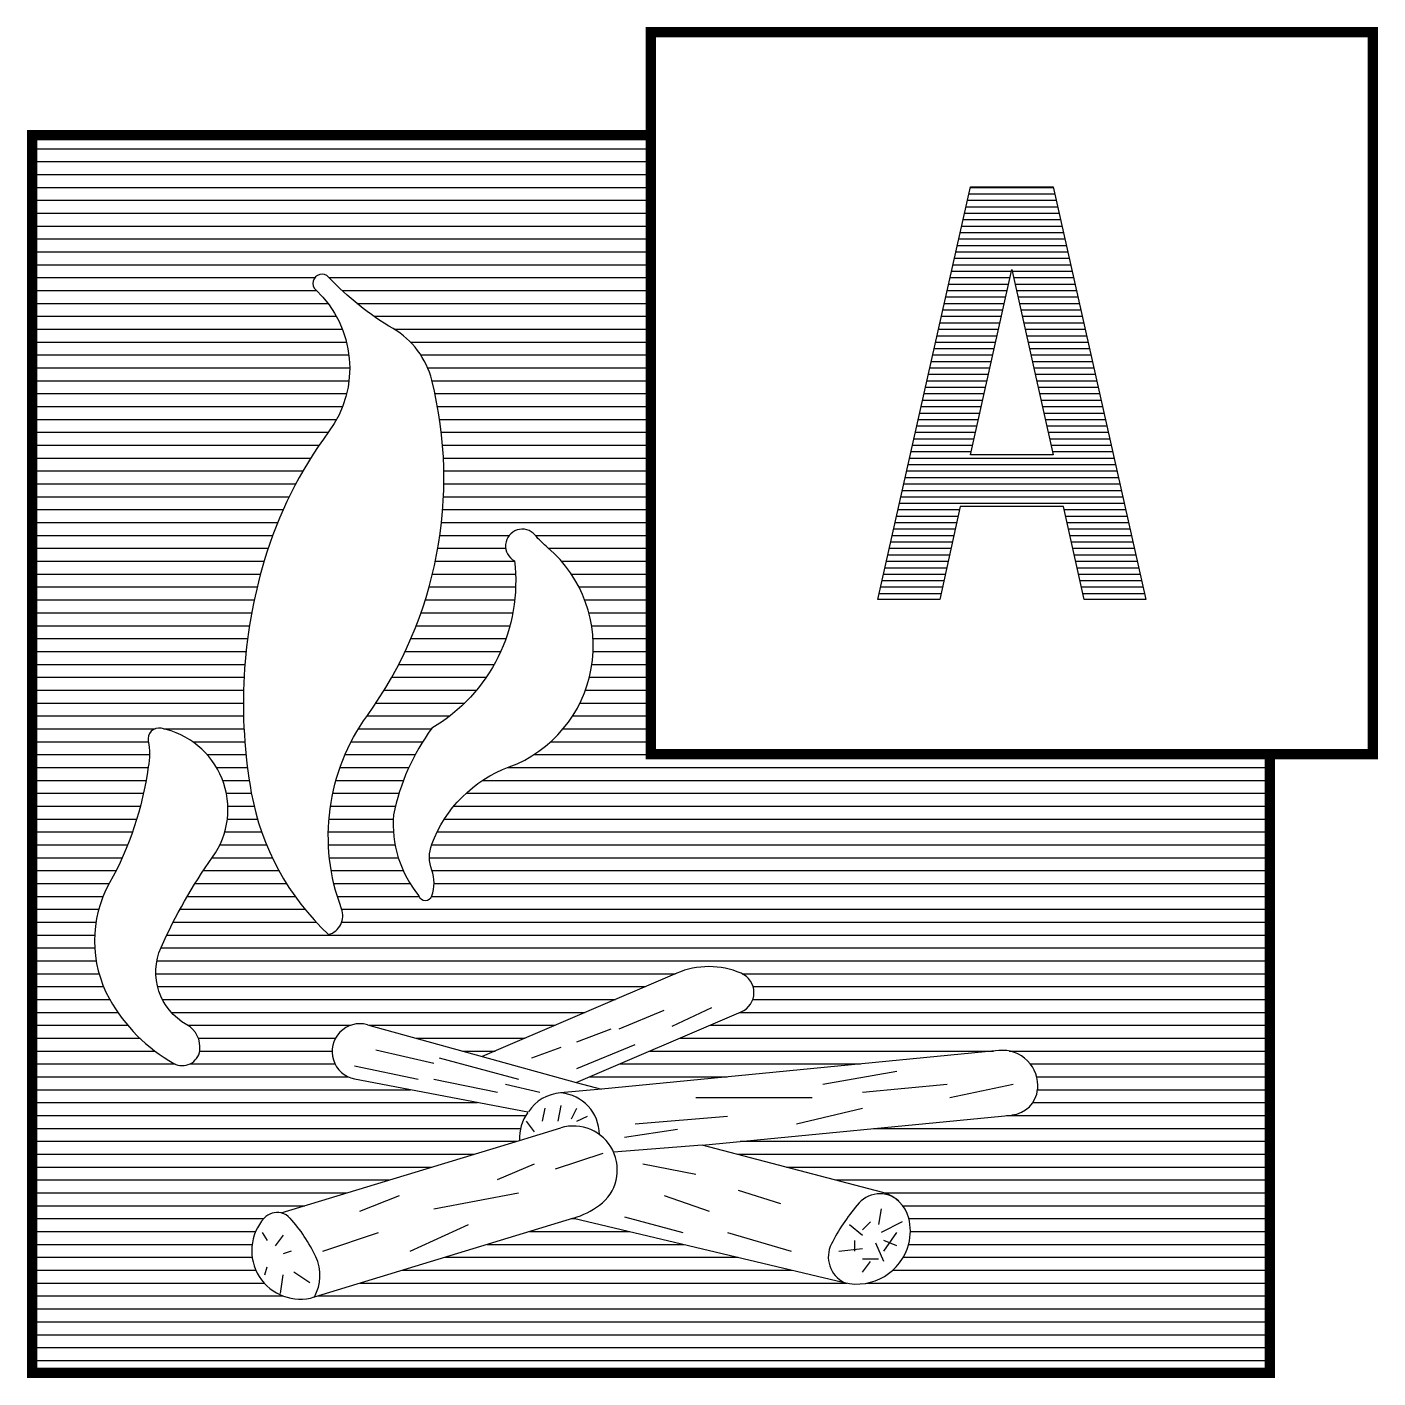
# Model space of a CAD drawing. Header units: millimetres. Extents: x -3 to 2253, y -3 to 1300.
# Drawn here: x 898.95 to 912.05, y 198.95 to 212.06 of the extents above; entities that cross this region are included whole.
import ezdxf

# ---------------------------------------------------------------- set-up
doc = ezdxf.new("R2010")
doc.units = ezdxf.units.MM
doc.layers.add('ROOD', color=1, linetype='Continuous')
doc.layers.add('VEILIG', color=7, linetype='Continuous')

# ---------------------------------------------------------------- blocks, each defined once
blk = doc.blocks.new('*X203')
at = {"color": 0}
for p, q in [((23.099, 95.5), (23.901, 95.5)), ((23.071, 95.375), (23.929, 95.375)), ((23.085, 95.438), (23.915, 95.438)), ((23.043, 95.25), (23.957, 95.25)), ((23.057, 95.312), (23.943, 95.312)), ((23.015, 95.125), (23.985, 95.125)), ((23.029, 95.188), (23.971, 95.188)), ((22.986, 95), (24.014, 95)), ((23, 95.062), (24, 95.062)), ((22.958, 94.875), (24.042, 94.875)), ((22.972, 94.938), (24.028, 94.938)), ((22.93, 94.75), (24.07, 94.75)), ((22.944, 94.812), (24.056, 94.812)), ((22.902, 94.625), (23.482, 94.625)), ((22.916, 94.688), (23.496, 94.688)), ((23.504, 94.688), (24.084, 94.688)), ((23.518, 94.625), (24.098, 94.625)), ((22.874, 94.5), (23.454, 94.5)), ((22.888, 94.562), (23.468, 94.562)), ((23.532, 94.562), (24.112, 94.562)), ((23.546, 94.5), (24.126, 94.5)), ((22.846, 94.375), (23.427, 94.375)), ((22.86, 94.438), (23.441, 94.438)), ((23.559, 94.438), (24.14, 94.438)), ((23.573, 94.375), (24.154, 94.375)), ((22.818, 94.25), (23.399, 94.25)), ((22.832, 94.312), (23.413, 94.312)), ((23.587, 94.312), (24.168, 94.312)), ((23.601, 94.25), (24.182, 94.25)), ((22.775, 94.062), (23.357, 94.062)), ((22.79, 94.125), (23.371, 94.125)), ((22.804, 94.188), (23.385, 94.188)), ((23.615, 94.188), (24.196, 94.188)), ((23.629, 94.125), (24.21, 94.125)), ((23.643, 94.062), (24.225, 94.062)), ((22.747, 93.938), (23.329, 93.938)), ((22.761, 94), (23.343, 94)), ((23.657, 94), (24.239, 94)), ((23.671, 93.938), (24.253, 93.938)), ((22.719, 93.812), (23.302, 93.812)), ((22.733, 93.875), (23.316, 93.875)), ((23.684, 93.875), (24.267, 93.875)), ((23.698, 93.812), (24.281, 93.812)), ((22.691, 93.688), (23.274, 93.688)), ((22.705, 93.75), (23.288, 93.75)), ((23.712, 93.75), (24.295, 93.75)), ((23.726, 93.688), (24.309, 93.688)), ((22.663, 93.562), (23.246, 93.562)), ((22.677, 93.625), (23.26, 93.625)), ((23.74, 93.625), (24.323, 93.625)), ((23.754, 93.562), (24.337, 93.562)), ((22.635, 93.438), (23.218, 93.438)), ((22.649, 93.5), (23.232, 93.5)), ((23.768, 93.5), (24.351, 93.5)), ((23.782, 93.438), (24.365, 93.438)), ((22.607, 93.312), (23.191, 93.312)), ((22.621, 93.375), (23.204, 93.375)), ((23.796, 93.375), (24.379, 93.375)), ((23.809, 93.312), (24.393, 93.312)), ((22.579, 93.188), (23.163, 93.188)), ((22.593, 93.25), (23.177, 93.25)), ((23.823, 93.25), (24.407, 93.25)), ((23.837, 93.188), (24.421, 93.188)), ((22.55, 93.062), (23.135, 93.062)), ((22.564, 93.125), (23.149, 93.125)), ((23.851, 93.125), (24.436, 93.125)), ((23.865, 93.062), (24.45, 93.062)), ((22.522, 92.938), (23.107, 92.938)), ((22.536, 93), (23.121, 93)), ((23.879, 93), (24.464, 93)), ((23.893, 92.938), (24.478, 92.938)), ((22.48, 92.75), (24.52, 92.75)), ((22.494, 92.812), (24.506, 92.812)), ((22.508, 92.875), (24.492, 92.875)), ((22.452, 92.625), (24.548, 92.625)), ((22.466, 92.688), (24.534, 92.688)), ((22.424, 92.5), (24.576, 92.5)), ((22.438, 92.562), (24.562, 92.562)), ((22.396, 92.375), (22.993, 92.375)), ((22.41, 92.438), (24.59, 92.438)), ((24.007, 92.375), (24.604, 92.375)), ((22.368, 92.25), (22.966, 92.25)), ((22.382, 92.312), (22.979, 92.312)), ((24.021, 92.312), (24.618, 92.312)), ((24.034, 92.25), (24.632, 92.25)), ((22.339, 92.125), (22.938, 92.125)), ((22.354, 92.188), (22.952, 92.188)), ((24.048, 92.188), (24.646, 92.188)), ((24.062, 92.125), (24.661, 92.125)), ((22.311, 92), (22.91, 92)), ((22.325, 92.062), (22.924, 92.062)), ((24.076, 92.062), (24.675, 92.062)), ((24.09, 92), (24.689, 92)), ((22.283, 91.875), (22.882, 91.875)), ((22.297, 91.938), (22.896, 91.938)), ((24.104, 91.938), (24.703, 91.938)), ((24.118, 91.875), (24.717, 91.875)), ((22.255, 91.75), (22.854, 91.75)), ((22.269, 91.812), (22.868, 91.812)), ((24.132, 91.812), (24.731, 91.812)), ((24.146, 91.75), (24.745, 91.75)), ((22.227, 91.625), (22.827, 91.625)), ((22.241, 91.688), (22.841, 91.688)), ((24.159, 91.688), (24.759, 91.688)), ((24.173, 91.625), (24.773, 91.625)), ((22.213, 91.562), (22.813, 91.562)), ((24.187, 91.562), (24.787, 91.562))]:
    blk.add_line(p, q, dxfattribs=at)
blk = doc.blocks.new('*X202')
at = {"color": 0}
for p, q in [((14, 96), (20, 96)), ((14, 95.875), (20, 95.875)), ((14, 95.75), (20, 95.75)), ((14, 95.625), (20, 95.625)), ((14, 95.5), (20, 95.5)), ((14, 95.375), (20, 95.375)), ((14, 95.25), (20, 95.25)), ((14, 95.125), (20, 95.125)), ((14, 95), (20, 95)), ((14, 94.875), (20, 94.875)), ((14, 94.75), (20, 94.75)), ((14, 94.625), (16.741, 94.625)), ((16.88, 94.625), (20, 94.625)), ((14, 94.5), (16.755, 94.5)), ((17.005, 94.5), (20, 94.5)), ((14, 94.375), (16.868, 94.375)), ((17.147, 94.375), (20, 94.375)), ((14, 94.25), (16.949, 94.25)), ((17.313, 94.25), (20, 94.25)), ((14, 94.125), (17.008, 94.125)), ((17.508, 94.125), (20, 94.125)), ((14, 94), (17.048, 94)), ((17.667, 94), (20, 94)), ((14, 93.875), (17.071, 93.875)), ((17.768, 93.875), (20, 93.875)), ((14, 93.75), (17.079, 93.75)), ((17.835, 93.75), (20, 93.75)), ((14, 93.625), (17.072, 93.625)), ((17.876, 93.625), (20, 93.625)), ((14, 93.5), (17.049, 93.5)), ((17.905, 93.5), (20, 93.5)), ((14, 93.375), (17.01, 93.375)), ((17.93, 93.375), (20, 93.375)), ((14, 93.25), (16.952, 93.25)), ((17.951, 93.25), (20, 93.25)), ((14, 93.125), (16.871, 93.125)), ((17.967, 93.125), (20, 93.125)), ((14, 93), (16.782, 93)), ((17.979, 93), (20, 93)), ((14, 92.875), (16.7, 92.875)), ((14, 92.75), (16.625, 92.75)), ((17.988, 92.875), (20, 92.875)), ((17.992, 92.75), (20, 92.75)), ((14, 92.625), (16.555, 92.625)), ((17.992, 92.625), (20, 92.625)), ((14, 92.5), (16.492, 92.5)), ((17.989, 92.5), (20, 92.5)), ((14, 92.375), (16.433, 92.375)), ((17.981, 92.375), (20, 92.375)), ((14, 92.25), (16.38, 92.25)), ((17.969, 92.25), (20, 92.25)), ((14, 92.125), (16.331, 92.125)), ((17.954, 92.125), (18.626, 92.125)), ((18.879, 92.125), (20, 92.125)), ((14, 92), (16.288, 92)), ((17.934, 92), (18.592, 92)), ((19.006, 92), (20, 92)), ((14, 91.875), (16.249, 91.875)), ((17.91, 91.875), (18.677, 91.875)), ((19.132, 91.875), (20, 91.875)), ((14, 91.75), (16.213, 91.75)), ((17.882, 91.75), (18.687, 91.75)), ((19.228, 91.75), (20, 91.75)), ((14, 91.625), (16.182, 91.625)), ((17.849, 91.625), (18.688, 91.625)), ((19.302, 91.625), (20, 91.625)), ((14, 91.5), (16.154, 91.5)), ((17.812, 91.5), (18.679, 91.5)), ((19.358, 91.5), (20, 91.5)), ((14, 91.375), (16.129, 91.375)), ((17.77, 91.375), (18.661, 91.375)), ((19.398, 91.375), (20, 91.375)), ((14, 91.25), (16.108, 91.25)), ((17.724, 91.25), (18.632, 91.25)), ((19.425, 91.25), (20, 91.25)), ((14, 91.125), (16.09, 91.125)), ((17.673, 91.125), (18.594, 91.125)), ((19.439, 91.125), (20, 91.125)), ((14, 91), (16.075, 91)), ((17.616, 91), (18.543, 91)), ((19.44, 91), (20, 91)), ((14, 90.875), (16.063, 90.875)), ((17.554, 90.875), (18.481, 90.875)), ((19.428, 90.875), (20, 90.875)), ((14, 90.75), (16.055, 90.75)), ((17.487, 90.75), (18.403, 90.75)), ((19.404, 90.75), (20, 90.75)), ((14, 90.625), (16.05, 90.625)), ((17.413, 90.625), (18.31, 90.625)), ((19.365, 90.625), (20, 90.625)), ((14, 90.5), (16.048, 90.5)), ((17.333, 90.5), (18.195, 90.5)), ((19.312, 90.5), (20, 90.5)), ((14, 90.375), (16.05, 90.375)), ((17.246, 90.375), (18.052, 90.375)), ((19.241, 90.375), (20, 90.375)), ((14, 90.25), (15.192, 90.25)), ((15.274, 90.25), (16.054, 90.25)), ((17.164, 90.25), (17.871, 90.25)), ((19.149, 90.25), (20, 90.25)), ((14, 90.125), (15.126, 90.125)), ((14, 90), (15.137, 90)), ((15.557, 90.125), (16.062, 90.125)), ((15.697, 90), (16.073, 90)), ((17.034, 90), (17.714, 90)), ((17.093, 90.125), (17.787, 90.125)), ((18.866, 90), (26, 90)), ((19.029, 90.125), (20, 90.125)), ((14, 89.875), (15.124, 89.875)), ((15.788, 89.875), (16.087, 89.875)), ((16.985, 89.875), (17.653, 89.875)), ((18.612, 89.875), (26, 89.875)), ((14, 89.75), (15.104, 89.75)), ((15.847, 89.75), (16.105, 89.75)), ((16.946, 89.75), (17.601, 89.75)), ((18.368, 89.75), (26, 89.75)), ((14, 89.625), (15.079, 89.625)), ((15.883, 89.625), (16.126, 89.625)), ((16.915, 89.625), (17.558, 89.625)), ((18.208, 89.625), (26, 89.625)), ((14, 89.5), (15.049, 89.5)), ((15.898, 89.5), (16.152, 89.5)), ((16.893, 89.5), (17.523, 89.5)), ((18.089, 89.5), (26, 89.5)), ((14, 89.375), (15.014, 89.375)), ((15.893, 89.375), (16.185, 89.375)), ((16.878, 89.375), (17.501, 89.375)), ((17.997, 89.375), (26, 89.375)), ((14, 89.25), (14.973, 89.25)), ((15.868, 89.25), (16.225, 89.25)), ((16.872, 89.25), (17.503, 89.25)), ((17.927, 89.25), (26, 89.25)), ((14, 89.125), (14.926, 89.125)), ((15.82, 89.125), (16.272, 89.125)), ((16.873, 89.125), (17.519, 89.125)), ((17.873, 89.125), (26, 89.125)), ((14, 89), (14.873, 89)), ((15.746, 89), (16.328, 89)), ((16.883, 89), (17.55, 89)), ((17.853, 89), (26, 89)), ((14, 88.875), (14.813, 88.875)), ((15.661, 88.875), (16.392, 88.875)), ((16.9, 88.875), (17.598, 88.875)), ((17.877, 88.875), (26, 88.875)), ((14, 88.75), (14.747, 88.75)), ((15.58, 88.75), (16.466, 88.75)), ((16.925, 88.75), (17.664, 88.75)), ((17.897, 88.75), (26, 88.75)), ((14, 88.625), (14.688, 88.625)), ((15.504, 88.625), (16.55, 88.625)), ((16.959, 88.625), (17.752, 88.625)), ((17.873, 88.625), (26, 88.625)), ((14, 88.5), (14.646, 88.5)), ((15.434, 88.5), (16.645, 88.5)), ((17.002, 88.5), (26, 88.5)), ((14, 88.375), (14.619, 88.375)), ((15.367, 88.375), (16.755, 88.375)), ((17.002, 88.375), (26, 88.375)), ((14, 88.25), (14.606, 88.25)), ((15.305, 88.25), (26, 88.25)), ((14, 88.125), (14.606, 88.125)), ((15.248, 88.125), (26, 88.125)), ((14, 88), (14.62, 88)), ((15.209, 88), (26, 88)), ((14, 87.875), (14.649, 87.875)), ((15.199, 87.875), (20.238, 87.875)), ((20.886, 87.875), (26, 87.875)), ((14, 87.75), (14.692, 87.75)), ((15.216, 87.75), (19.947, 87.75)), ((20.99, 87.75), (26, 87.75)), ((14, 87.625), (14.753, 87.625)), ((15.263, 87.625), (19.655, 87.625)), ((20.987, 87.625), (26, 87.625)), ((14, 87.5), (14.831, 87.5)), ((15.349, 87.5), (19.363, 87.5)), ((20.863, 87.5), (26, 87.5)), ((14, 87.375), (14.926, 87.375)), ((14, 87.25), (15.043, 87.25)), ((15.509, 87.375), (17.09, 87.375)), ((15.612, 87.25), (16.941, 87.25)), ((17.268, 87.375), (19.072, 87.375)), ((17.72, 87.25), (18.78, 87.25)), ((20.28, 87.25), (26, 87.25)), ((20.572, 87.375), (26, 87.375)), ((14, 87.125), (15.19, 87.125)), ((15.624, 87.125), (16.908, 87.125)), ((18.172, 87.125), (18.488, 87.125)), ((19.988, 87.125), (23.323, 87.125)), ((23.475, 87.125), (26, 87.125)), ((14, 87), (15.385, 87)), ((15.53, 87), (16.936, 87)), ((19.697, 87), (22.032, 87)), ((23.678, 87), (26, 87)), ((14, 86.875), (17.063, 86.875)), ((19.405, 86.875), (20.74, 86.875)), ((23.74, 86.875), (26, 86.875)), ((14, 86.75), (17.669, 86.75)), ((23.749, 86.75), (26, 86.75)), ((14, 86.625), (18.319, 86.625)), ((23.703, 86.625), (26, 86.625)), ((14, 86.5), (18.786, 86.5)), ((23.448, 86.5), (26, 86.5)), ((14, 86.375), (18.737, 86.375)), ((22.157, 86.375), (26, 86.375)), ((14, 86.25), (18.698, 86.25)), ((20.865, 86.25), (26, 86.25)), ((14, 86.125), (18.287, 86.125)), ((20.838, 86.125), (26, 86.125)), ((14, 86), (17.876, 86)), ((21.315, 86), (26, 86)), ((14, 85.875), (17.466, 85.875)), ((21.792, 85.875), (26, 85.875)), ((14, 85.75), (17.055, 85.75)), ((22.267, 85.75), (26, 85.75)), ((14, 85.625), (16.644, 85.625)), ((22.442, 85.625), (26, 85.625)), ((14, 85.5), (16.246, 85.5)), ((19.234, 85.5), (19.271, 85.5)), ((22.501, 85.5), (26, 85.5)), ((14, 85.375), (16.167, 85.375)), ((18.823, 85.375), (19.796, 85.375)), ((22.516, 85.375), (26, 85.375)), ((14, 85.25), (16.133, 85.25)), ((18.412, 85.25), (20.321, 85.25)), ((22.499, 85.25), (26, 85.25)), ((14, 85.125), (16.133, 85.125)), ((18.001, 85.125), (20.846, 85.125)), ((22.446, 85.125), (26, 85.125)), ((14, 85), (16.169, 85)), ((17.591, 85), (21.371, 85)), ((22.345, 85), (26, 85)), ((14, 84.875), (16.25, 84.875)), ((17.18, 84.875), (21.898, 84.875)), ((22.093, 84.875), (26, 84.875)), ((14, 84.75), (16.432, 84.75)), ((16.769, 84.75), (26, 84.75)), ((14, 84.625), (26, 84.625)), ((14, 84.5), (26, 84.5)), ((14, 84.375), (26, 84.375)), ((14, 84.25), (26, 84.25)), ((14, 84.125), (26, 84.125))]:
    blk.add_line(p, q, dxfattribs=at)
blk = doc.blocks.new('0514')
at = {"layer": 'VEILIG'}
for p, q in [((0.25, -2.12), (-1.636, -2.928)), ((-0.308, -2.658), (0.128, -2.478)), ((0.205, -2.632), (0.59, -2.453)), ((-0.724, -3.18), (0.875, -2.495)), ((-2.75, -2.62), (-1.636, -2.928)), ((-0.718, -2.786), (-0.385, -2.658)), ((-2.668, -2.863), (-2.104, -2.992)), ((-1.154, -2.94), (-0.872, -2.838)), ((-0.718, -3.043), (-0.154, -2.812)), ((3.375, -2.87), (-0.478, -3.243)), ((-2.052, -2.94), (-1.283, -3.146)), ((-1.636, -2.928), (-0.724, -3.18)), ((-2.873, -3.017), (-2.257, -3.146)), ((1.667, -3.197), (2.385, -3.069)), ((-1.194, -3.469), (-2.873, -3.146)), ((-2.104, -3.146), (-1.488, -3.274)), ((-1.411, -3.197), (-1.078, -3.274)), ((-0.478, -3.243), (-0.876, -3.281)), ((-0.724, -3.18), (-0.478, -3.243)), ((2.052, -3.274), (2.873, -3.197)), ((2.898, -3.325), (3.514, -3.197)), ((-0.898, -3.556), (-0.872, -3.402)), ((0.436, -3.325), (1.565, -3.325)), ((-1.052, -3.556), (-1.026, -3.428)), ((-0.77, -3.531), (-0.718, -3.428)), ((-0.718, -3.556), (-0.616, -3.505)), ((-0.154, -3.582), (0.744, -3.505)), ((0.497, -3.786), (3.5, -3.495)), ((1.411, -3.582), (2.052, -3.428)), ((-1.274, -3.741), (-0.875, -3.62)), ((-1.129, -3.659), (-1.206, -3.556)), ((-0.257, -3.71), (0.256, -3.633)), ((-3.584, -4.445), (-1.274, -3.741)), ((0.497, -3.786), (-0.362, -3.855)), ((2.25, -4.245), (0.497, -3.786)), ((-0.924, -4.018), (-0.462, -3.864)), ((-1.488, -4.121), (-1.129, -3.967)), ((-0.077, -3.967), (0.436, -4.07)), ((-2.822, -4.429), (-2.437, -4.275)), ((-2.104, -4.404), (-1.283, -4.25)), ((0.128, -4.275), (0.564, -4.429)), ((0.846, -4.224), (1.257, -4.352)), ((2.231, -4.404), (2.206, -4.558)), ((-0.75, -4.495), (-3.264, -5.26)), ((-2.334, -4.814), (-1.77, -4.558)), ((-0.75, -4.495), (1.875, -5.12)), ((-0.257, -4.481), (0.308, -4.635)), ((1.924, -4.558), (2.052, -4.66)), ((2.129, -4.532), (2.052, -4.609)), ((2.437, -4.532), (2.231, -4.635)), ((-3.771, -4.635), (-3.72, -4.712)), ((-3.566, -4.66), (-3.643, -4.763)), ((-3.181, -4.814), (-2.642, -4.635)), ((0.744, -4.635), (1.359, -4.814)), ((1.975, -4.712), (1.975, -4.814)), ((2.257, -4.814), (2.385, -4.635)), ((2.385, -4.763), (2.257, -4.712)), ((-3.489, -4.814), (-3.566, -4.84)), ((1.821, -4.814), (2.052, -4.789)), ((2.257, -4.917), (2.18, -4.737)), ((-3.745, -5.045), (-3.72, -4.968)), ((2.052, -4.891), (2.206, -4.891)), ((2.052, -5.02), (2.129, -4.917)), ((-3.591, -5.225), (-3.566, -5.045)), ((-3.309, -5.122), (-3.463, -5.02))]:
    blk.add_line(p, q, dxfattribs=at)
at = {"layer": 'VEILIG', "const_width": 0.1}
blk.add_lwpolyline([(7, 0.005), (0, 0.005), (0, 7.005), (7, 7.005)], close=True, dxfattribs=at)
blk.add_lwpolyline([(6, 0.005), (6, -5.995), (-6, -5.995), (-6, 6.005), (0, 6.005)], dxfattribs=at)
at = {"layer": 'VEILIG'}
blk.add_lwpolyline([(3.9, 5.505), (4.8, 1.505), (4.2, 1.505), (4, 2.405), (3, 2.405), (2.8, 1.505), (2.2, 1.505), (3.1, 5.505)], close=True, dxfattribs=at)
for points in [[(-3.875, -0.37, 0.162278), (-3.125, -1.745, 0.437122), (-3, -1.495, -0.251665), (-2.75, 0.38, 0.221339), (-2.125, 3.63, 0.201583), (-2.5, 4.13, -0.072768), (-3.125, 4.63, 1.035237), (-3.25, 4.505, -0.381756), (-3.125, 3.13, 0.087751), (-3.75, 1.88, 0.117078)], [(-2.125, -1.12, -0.179353), (-2.125, -0.87, -0.218619), (-1.375, -0.12, 0.573353), (-1, 2.005, -0.040583), (-1.125, 2.13, 1.200785), (-1.324, 1.88, -0.299083), (-2.125, 0.255, 0.108075), (-2.496, -0.583, 0.195419), (-2.25, -1.37, 0.695845), (-2.125, -1.37, 0.179353)], [(-4.5, -2.62, -0.388984), (-4.75, -1.87, -0.049515), (-4.25, -0.995, 0.545395), (-4.75, 0.255, 0.531518), (-4.875, 0.13, -0.096139), (-4.875, -0.12, -0.09294), (-5.25, -1.245, 0.259126), (-5.25, -2.37, 0.140055), (-4.625, -2.995, 0.527459), (-4.375, -2.87, 0.309364)]]:
    blk.add_lwpolyline(points, format="xyb", close=True, dxfattribs=at)
blk.add_lwpolyline([(3.5, 4.705), (3.9, 2.905), (3.1, 2.905), (3.5, 4.705)], dxfattribs=at)
for centre, radius, start, end in [((0.562, -2.849), 0.793, 66.8014, 113.1986), ((0.795, -2.308), 0.204, 293.1986, 66.8014), ((-2.822, -2.88), 0.27, 74.5375, 259.1059), ((3.408, -3.212), 0.344, 354.4725, 95.5275), ((3.473, -3.218), 0.278, 275.5275, 354.4725), ((-0.855, -3.672), 0.391, 93.1251, 148.0074), ((-0.906, -3.686), 0.406, 0.2522, 85.1786), ((-0.829, -3.725), 0.446, 144.988, 182.1741), ((-0.751, -4.027), 0.425, 306.2026, 106.9275), ((2.219, -4.531), 0.272, 47.4313, 143.6692), ((2.161, -4.584), 0.35, 14.68, 75.32), ((-3.625, -4.608), 0.168, 75.9509, 137.9042), ((-3.625, -4.608), 0.168, 42.0958, 75.9509), ((-0.993, -3.696), 0.835, 286.9275, 306.2026), ((3.375, -5.558), 1.817, 139.1849, 153.4349), ((-3.401, -4.81), 0.47, 137.9042, 286.9275), ((-4.644, -5.528), 1.542, 25.2843, 42.0958), ((2.023, -4.62), 0.493, 345.32, 14.68), ((2, -4.87), 0.28, 153.4349, 243.4349), ((1.996, -4.613), 0.521, 256.6075, 345.32), ((-3.634, -5.051), 0.425, 330.5721, 25.2843)]:
    blk.add_arc(centre, radius, start, end, dxfattribs=at)
at = {"layer": 'ROOD'}
blk.add_blockref('*X202', (-20, -90), dxfattribs=at)
at = {"layer": 'VEILIG'}
blk.add_blockref('*X203', (-20, -90), dxfattribs=at)

msp = doc.modelspace()

# ---------------------------------------------------------------- block references
msp.add_blockref('0514', (905, 205))

doc.saveas('drawing.dxf')
